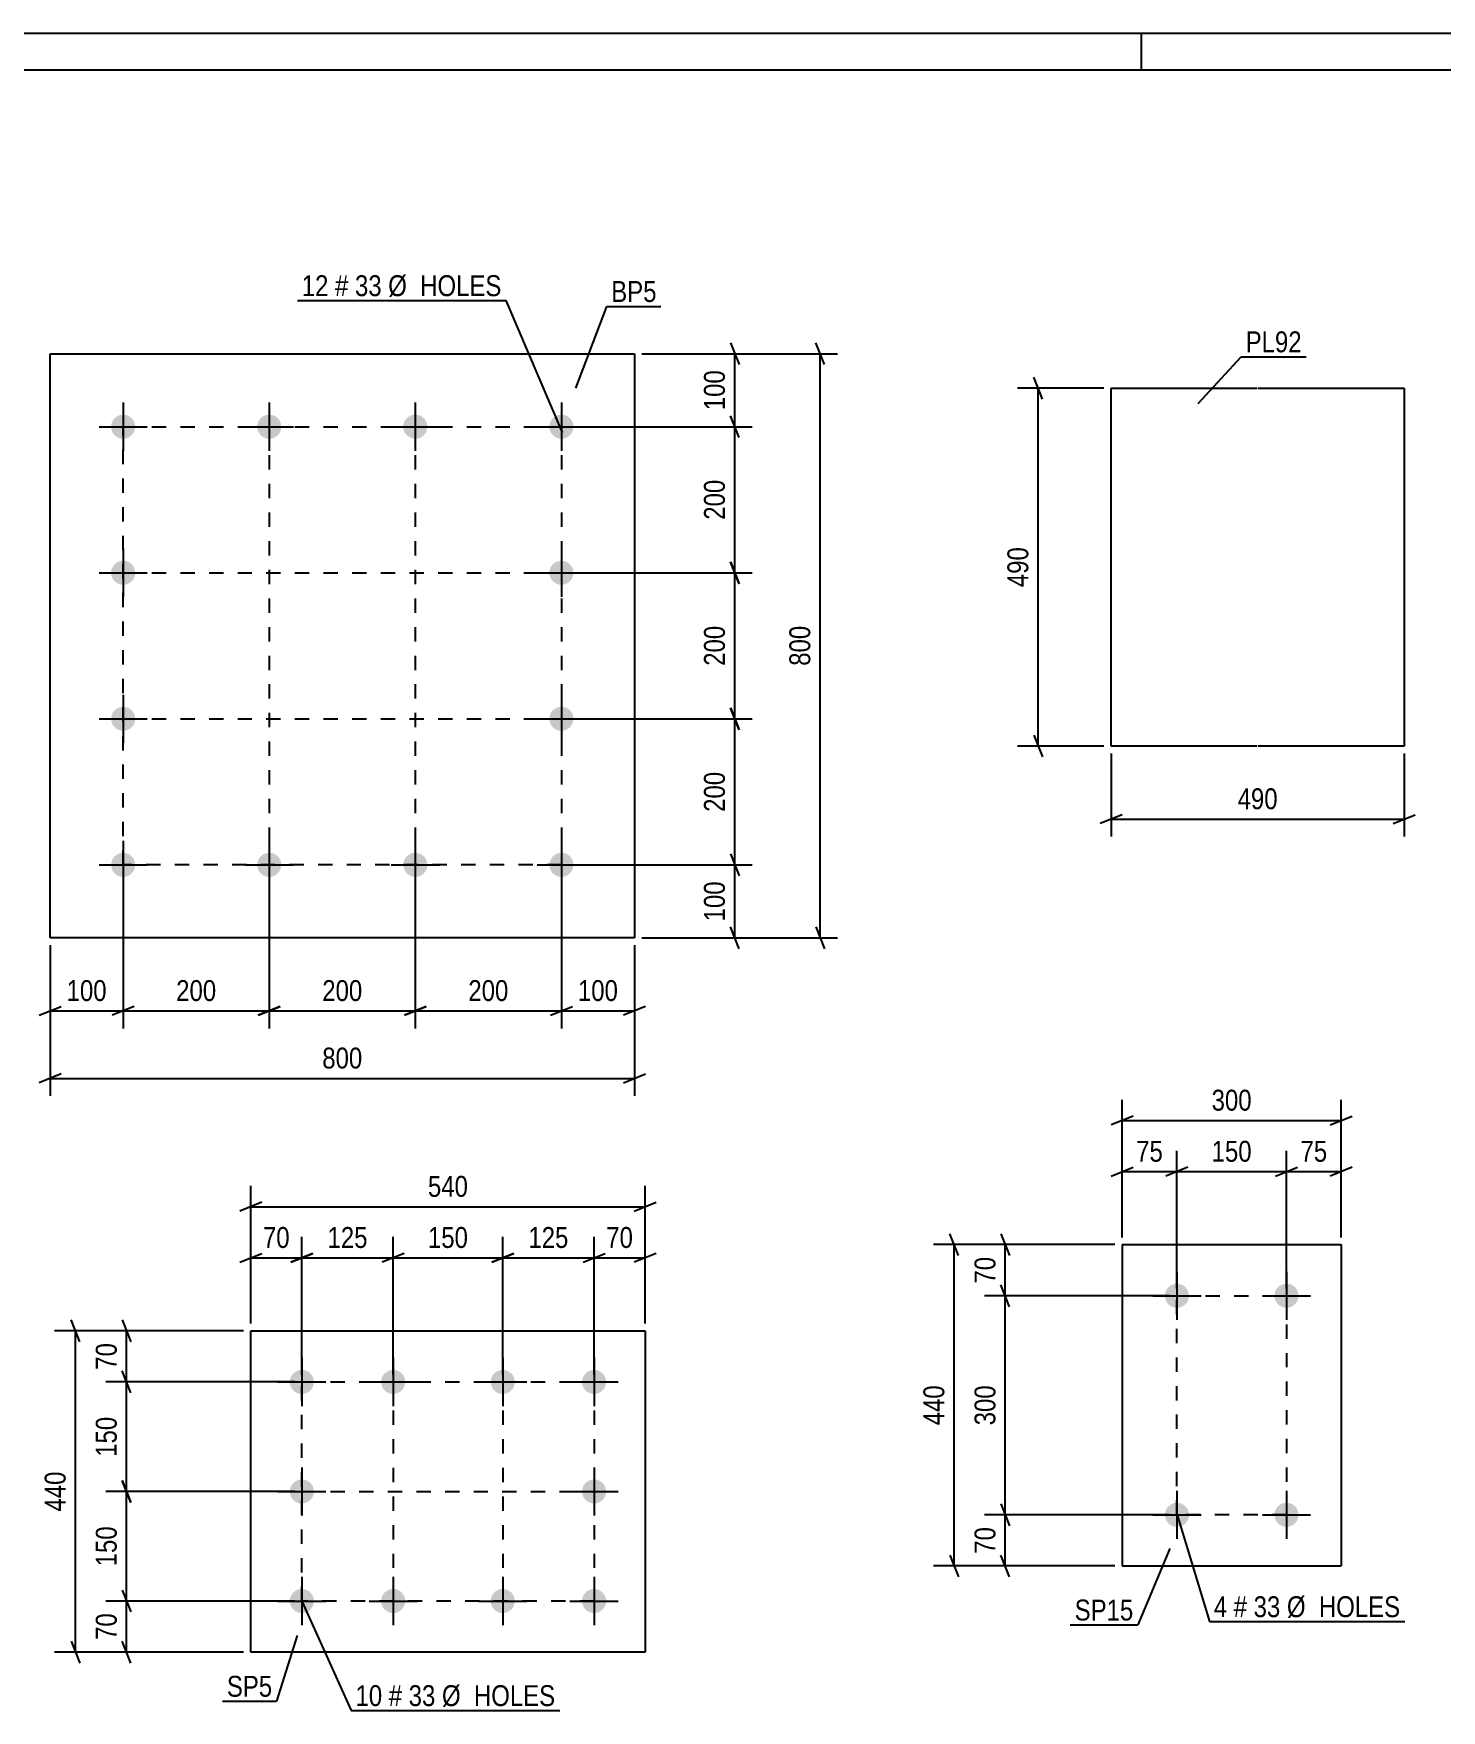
# Model space of a CAD drawing. Header units: millimetres. Extents: x 0 to 841, y 0 to 594.
# Drawn here: x 479.3 to 672, y 364.4 to 594 of the extents above; entities that cross this region are included whole.
import ezdxf

# ---------------------------------------------------------------- set-up
doc = ezdxf.new("R2010")
doc.units = ezdxf.units.MM
doc.linetypes.add('DXK_LINE_DOT2', pattern=[3.9198, 1.9599, -1.9599])
doc.styles.add('Arial Narrow', font='ARIALN.TTF', dxfattribs={"height": 0.2})

# ---------------------------------------------------------------- blocks, each defined once
blk = doc.blocks.new('Unknown-284859361-1134')
at = {"color": 5, "linetype": 'Continuous'}
for p, q in [((841, 594), (0, 594)), ((631, 589), (631, 594)), ((836, 589), (5, 589))]:
    blk.add_line(p, q, dxfattribs=at)
blk = doc.blocks.new('Part-284859361-10998 - 10997')
at = {"color": 2, "linetype": 'Continuous'}
for p, q in [((481.56, 470.16), (481.56, 550.16)), ((481.56, 550.16), (561.56, 550.16)), ((561.56, 550.16), (561.56, 470.16)), ((561.56, 470.16), (481.56, 470.16))]:
    blk.add_line(p, q, dxfattribs=at)
blk = doc.blocks.new('Bolt-284859361-10999 - 10997')
at = {"linetype": 'Continuous'}
for points in [[(491.56, 541.81, -1), (491.56, 538.51, -1)], [(511.56, 541.81, -1), (511.56, 538.51, -1)], [(531.56, 541.81, -1), (531.56, 538.51, -1)], [(551.56, 541.81, -1), (551.56, 538.51, -1)], [(491.56, 521.81, -1), (491.56, 518.51, -1)], [(551.56, 521.81, -1), (551.56, 518.51, -1)], [(491.56, 501.81, -1), (491.56, 498.51, -1)], [(551.56, 501.81, -1), (551.56, 498.51, -1)], [(491.56, 481.81, -1), (491.56, 478.51, -1)], [(511.56, 481.81, -1), (511.56, 478.51, -1)], [(531.56, 481.81, -1), (531.56, 478.51, -1)], [(551.56, 481.81, -1), (551.56, 478.51, -1)]]:
    blk.add_hatch(color=1, dxfattribs=at).paths.add_polyline_path(points)
at = {"color": 1, "linetype": 'Continuous'}
for p, q in [((491.56, 543.46), (491.56, 536.86)), ((511.56, 543.46), (511.56, 536.86)), ((531.56, 543.46), (531.56, 536.86)), ((551.56, 543.46), (551.56, 536.86)), ((488.26, 540.16), (494.86, 540.16)), ((508.26, 540.16), (514.86, 540.16)), ((528.26, 540.16), (534.86, 540.16)), ((548.26, 540.16), (554.86, 540.16)), ((491.56, 523.46), (491.56, 516.86)), ((551.56, 523.46), (551.56, 516.86)), ((488.26, 520.16), (494.86, 520.16)), ((548.26, 520.16), (554.86, 520.16)), ((491.56, 503.46), (491.56, 496.86)), ((551.56, 503.46), (551.56, 496.86)), ((488.26, 500.16), (494.86, 500.16)), ((548.26, 500.16), (554.86, 500.16)), ((491.56, 483.46), (491.56, 476.86)), ((511.56, 483.46), (511.56, 476.86)), ((531.56, 483.46), (531.56, 476.86)), ((551.56, 483.46), (551.56, 476.86)), ((488.26, 480.16), (494.86, 480.16)), ((508.26, 480.16), (514.86, 480.16)), ((528.26, 480.16), (534.86, 480.16)), ((548.26, 480.16), (554.86, 480.16))]:
    blk.add_line(p, q, dxfattribs=at)
blk = doc.blocks.new('Part-284859361-11039 - 11038')
at = {"color": 2, "linetype": 'Continuous'}
for p, q in [((509.03, 372.35), (509.03, 416.35)), ((509.03, 416.35), (563.03, 416.35)), ((563.03, 416.35), (563.03, 372.35)), ((563.03, 372.35), (509.03, 372.35))]:
    blk.add_line(p, q, dxfattribs=at)
blk = doc.blocks.new('Bolt-284859361-11040 - 11038')
at = {"linetype": 'Continuous'}
for points in [[(516.03, 411, -1), (516.03, 407.7, -1)], [(528.53, 411, -1), (528.53, 407.7, -1)], [(543.53, 411, -1), (543.53, 407.7, -1)], [(556.03, 411, -1), (556.03, 407.7, -1)], [(516.03, 396, -1), (516.03, 392.7, -1)], [(556.03, 396, -1), (556.03, 392.7, -1)], [(516.03, 381, -1), (516.03, 377.7, -1)], [(528.53, 381, -1), (528.53, 377.7, -1)], [(543.53, 381, -1), (543.53, 377.7, -1)], [(556.03, 381, -1), (556.03, 377.7, -1)]]:
    blk.add_hatch(color=1, dxfattribs=at).paths.add_polyline_path(points)
at = {"color": 1, "linetype": 'Continuous'}
for p, q in [((516.03, 412.65), (516.03, 406.05)), ((528.53, 412.65), (528.53, 406.05)), ((543.53, 412.65), (543.53, 406.05)), ((556.03, 412.65), (556.03, 406.05)), ((512.73, 409.35), (519.33, 409.35)), ((525.23, 409.35), (531.83, 409.35)), ((540.23, 409.35), (546.83, 409.35)), ((552.73, 409.35), (559.33, 409.35)), ((516.03, 397.65), (516.03, 391.05)), ((556.03, 397.65), (556.03, 391.05)), ((512.73, 394.35), (519.33, 394.35)), ((552.73, 394.35), (559.33, 394.35)), ((516.03, 382.65), (516.03, 376.05)), ((528.53, 382.65), (528.53, 376.05)), ((543.53, 382.65), (543.53, 376.05)), ((556.03, 382.65), (556.03, 376.05)), ((512.73, 379.35), (519.33, 379.35)), ((525.23, 379.35), (531.83, 379.35)), ((540.23, 379.35), (546.83, 379.35)), ((552.73, 379.35), (559.33, 379.35))]:
    blk.add_line(p, q, dxfattribs=at)
blk = doc.blocks.new('Part-284859361-11069 - 11068')
at = {"color": 2, "linetype": 'Continuous'}
for p, q in [((626.83, 496.43), (626.83, 545.43)), ((626.83, 545.43), (646.83, 545.43)), ((646.93, 545.43), (666.93, 545.43)), ((666.93, 545.43), (666.93, 496.43)), ((646.83, 496.43), (626.83, 496.43)), ((666.93, 496.43), (646.93, 496.43))]:
    blk.add_line(p, q, dxfattribs=at)
blk = doc.blocks.new('Part-284859361-11090 - 11089')
at = {"color": 2, "linetype": 'Continuous'}
for p, q in [((628.33, 428.15), (628.33, 384.15)), ((628.33, 428.15), (658.33, 428.15)), ((658.33, 428.15), (658.33, 384.15)), ((628.33, 384.15), (658.33, 384.15))]:
    blk.add_line(p, q, dxfattribs=at)
blk = doc.blocks.new('Bolt-284859361-11091 - 11089')
at = {"linetype": 'Continuous'}
for points in [[(635.83, 422.8, -1), (635.83, 419.5, -1)], [(650.83, 422.8, -1), (650.83, 419.5, -1)], [(635.83, 392.8, -1), (635.83, 389.5, -1)], [(650.83, 392.8, -1), (650.83, 389.5, -1)]]:
    blk.add_hatch(color=1, dxfattribs=at).paths.add_polyline_path(points)
at = {"color": 1, "linetype": 'Continuous'}
for p, q in [((635.83, 424.45), (635.83, 417.85)), ((650.83, 424.45), (650.83, 417.85)), ((632.53, 421.15), (639.13, 421.15)), ((647.53, 421.15), (654.13, 421.15)), ((635.83, 394.45), (635.83, 387.85)), ((650.83, 394.45), (650.83, 387.85)), ((632.53, 391.15), (639.13, 391.15)), ((647.53, 391.15), (654.13, 391.15))]:
    blk.add_line(p, q, dxfattribs=at)
blk = doc.blocks.new('Rectangle-284859361-12524 - 10997')
at = {"color": 1, "linetype": 'DXK_LINE_DOT2'}
blk.add_lwpolyline([(491.56, 540.16), (551.56, 540.16), (551.56, 480.16), (491.56, 480.16), (491.56, 540.16)], close=True, dxfattribs=at)
blk = doc.blocks.new('Rectangle-284859361-12573 - 11038')
at = {"color": 1, "linetype": 'DXK_LINE_DOT2'}
blk.add_lwpolyline([(516.03, 409.35), (556.03, 409.35), (556.03, 379.35), (516.03, 379.35), (516.03, 409.35)], close=True, dxfattribs=at)
blk = doc.blocks.new('Rectangle-284859361-12719 - 11089')
at = {"color": 1, "linetype": 'DXK_LINE_DOT2'}
blk.add_lwpolyline([(635.83, 421.15), (650.83, 421.15), (650.83, 391.15), (635.83, 391.15), (635.83, 421.15)], close=True, dxfattribs=at)
blk = doc.blocks.new('Line-284859361-12534 - 10997')
at = {"color": 1, "linetype": 'DXK_LINE_DOT2'}
blk.add_line((511.56, 540.16), (511.56, 480.16), dxfattribs=at)
blk = doc.blocks.new('Line-284859361-12583 - 11038')
at = {"color": 1, "linetype": 'DXK_LINE_DOT2'}
blk.add_line((516.03, 394.35), (556.03, 394.35), dxfattribs=at)
blk = doc.blocks.new('Line-284859361-12541 - 10997')
at = {"color": 1, "linetype": 'DXK_LINE_DOT2'}
blk.add_line((531.56, 540.16), (531.56, 480.16), dxfattribs=at)
blk = doc.blocks.new('Line-284859361-12590 - 11038')
at = {"color": 1, "linetype": 'DXK_LINE_DOT2'}
blk.add_line((528.53, 409.35), (528.53, 379.35), dxfattribs=at)
blk = doc.blocks.new('Line-284859361-12548 - 10997')
at = {"color": 1, "linetype": 'DXK_LINE_DOT2'}
blk.add_line((491.56, 520.16), (551.56, 520.16), dxfattribs=at)
blk = doc.blocks.new('Line-284859361-12597 - 11038')
at = {"color": 1, "linetype": 'DXK_LINE_DOT2'}
blk.add_line((543.53, 409.35), (543.53, 379.35), dxfattribs=at)
blk = doc.blocks.new('Line-284859361-12555 - 10997')
at = {"color": 1, "linetype": 'DXK_LINE_DOT2'}
blk.add_line((491.56, 500.16), (551.56, 500.16), dxfattribs=at)
blk = doc.blocks.new('StraightDimension-284859361-11191 - 10997')
at = {"color": 7, "linetype": 'Continuous'}
for p, q in [((587.58, 548.66), (586.38, 551.66)), ((562.56, 550.16), (589.38, 550.16)), ((586.98, 470.16), (586.98, 550.16)), ((586.38, 471.66), (587.58, 468.66)), ((562.56, 470.16), (589.38, 470.16))]:
    blk.add_line(p, q, dxfattribs=at)
at = {"color": 0}
blk.add_wipeout([(586.23, 513.5), (582.03, 513.5), (582.03, 506.82), (586.23, 506.82)], dxfattribs=at)
at = {"color": 3, "style": 'Arial Narrow'}
blk.add_text('800', height=2.863, rotation=90.0002, dxfattribs=at).set_placement((585.63, 507.42))
blk = doc.blocks.new('StraightDimension-284859361-11175 - 10997')
at = {"color": 7, "linetype": 'Continuous'}
for p, q in [((552.56, 480.16), (577.69, 480.16)), ((574.69, 481.66), (575.89, 478.66)), ((575.29, 470.16), (575.29, 480.16)), ((575.89, 468.66), (574.69, 471.66)), ((562.56, 470.16), (577.69, 470.16))]:
    blk.add_line(p, q, dxfattribs=at)
at = {"color": 0}
blk.add_wipeout([(574.54, 478.5), (570.34, 478.5), (570.34, 471.82), (574.54, 471.82)], dxfattribs=at)
at = {"color": 3, "style": 'Arial Narrow'}
blk.add_text('100', height=2.863, rotation=90.0002, dxfattribs=at).set_placement((573.94, 472.42))
blk = doc.blocks.new('StraightDimension-284859361-11171 - 10997')
at = {"color": 7, "linetype": 'Continuous'}
for p, q in [((574.69, 551.66), (575.89, 548.66)), ((562.56, 550.16), (577.69, 550.16)), ((575.29, 540.16), (575.29, 550.16)), ((552.56, 540.16), (577.69, 540.16)), ((575.89, 538.66), (574.69, 541.66))]:
    blk.add_line(p, q, dxfattribs=at)
at = {"color": 0}
blk.add_wipeout([(574.54, 548.5), (570.34, 548.5), (570.34, 541.82), (574.54, 541.82)], dxfattribs=at)
at = {"color": 3, "style": 'Arial Narrow'}
blk.add_text('100', height=2.863, rotation=90.0002, dxfattribs=at).set_placement((573.94, 542.42))
blk = doc.blocks.new('StraightDimension-284859361-16191 - 10997')
at = {"color": 7, "linetype": 'Continuous'}
for p, q in [((491.56, 479.16), (491.56, 457.76)), ((511.56, 479.16), (511.56, 457.76)), ((493.06, 460.76), (490.06, 459.56)), ((491.56, 460.16), (511.56, 460.16)), ((510.06, 459.56), (513.06, 460.76))]:
    blk.add_line(p, q, dxfattribs=at)
at = {"color": 0}
blk.add_wipeout([(504.9, 460.91), (504.9, 465.11), (498.22, 465.11), (498.22, 460.91)], dxfattribs=at)
at = {"color": 3, "style": 'Arial Narrow'}
blk.add_text('200', height=2.863, dxfattribs=at).set_placement((498.82, 461.51))
blk = doc.blocks.new('StraightDimension-284859361-11195 - 10997')
at = {"color": 7, "linetype": 'Continuous'}
for p, q in [((551.56, 479.16), (551.56, 457.76)), ((561.56, 469.16), (561.56, 457.76)), ((550.06, 459.56), (553.06, 460.76)), ((551.56, 460.16), (561.56, 460.16)), ((563.06, 460.76), (560.06, 459.56))]:
    blk.add_line(p, q, dxfattribs=at)
at = {"color": 0}
blk.add_wipeout([(559.9, 460.91), (559.9, 465.11), (553.22, 465.11), (553.22, 460.91)], dxfattribs=at)
at = {"color": 3, "style": 'Arial Narrow'}
blk.add_text('100', height=2.863, dxfattribs=at).set_placement((553.82, 461.51))
blk = doc.blocks.new('StraightDimension-284859361-16187 - 10997')
at = {"color": 7, "linetype": 'Continuous'}
for p, q in [((575.89, 518.66), (574.69, 521.66)), ((552.56, 520.16), (577.69, 520.16)), ((575.29, 500.16), (575.29, 520.16)), ((574.69, 501.66), (575.89, 498.66)), ((552.56, 500.16), (577.69, 500.16))]:
    blk.add_line(p, q, dxfattribs=at)
at = {"color": 0}
blk.add_wipeout([(574.54, 513.5), (570.34, 513.5), (570.34, 506.82), (574.54, 506.82)], dxfattribs=at)
at = {"color": 3, "style": 'Arial Narrow'}
blk.add_text('200', height=2.863, rotation=90.0002, dxfattribs=at).set_placement((573.94, 507.42))
blk = doc.blocks.new('StraightDimension-284859361-11199 - 10997')
at = {"color": 7, "linetype": 'Continuous'}
for p, q in [((491.56, 479.16), (491.56, 457.76)), ((481.56, 469.16), (481.56, 457.76)), ((480.06, 459.56), (483.06, 460.76)), ((481.56, 460.16), (491.56, 460.16)), ((493.06, 460.76), (490.06, 459.56))]:
    blk.add_line(p, q, dxfattribs=at)
at = {"color": 0}
blk.add_wipeout([(489.9, 460.91), (489.9, 465.11), (483.22, 465.11), (483.22, 460.91)], dxfattribs=at)
at = {"color": 3, "style": 'Arial Narrow'}
blk.add_text('100', height=2.863, dxfattribs=at).set_placement((483.82, 461.51))
blk = doc.blocks.new('StraightDimension-284859361-11215 - 10997')
at = {"color": 7, "linetype": 'Continuous'}
for p, q in [((481.56, 469.16), (481.56, 448.52)), ((561.56, 469.16), (561.56, 448.52)), ((483.06, 451.52), (480.06, 450.32)), ((481.56, 450.92), (561.56, 450.92)), ((560.06, 450.32), (563.06, 451.52))]:
    blk.add_line(p, q, dxfattribs=at)
at = {"color": 0}
blk.add_wipeout([(524.9, 451.67), (524.9, 455.87), (518.22, 455.87), (518.22, 451.67)], dxfattribs=at)
at = {"color": 3, "style": 'Arial Narrow'}
blk.add_text('800', height=2.863, dxfattribs=at).set_placement((518.82, 452.27))
blk = doc.blocks.new('StraightDimension-284859361-16185 - 10997')
at = {"color": 7, "linetype": 'Continuous'}
for p, q in [((575.89, 498.66), (574.69, 501.66)), ((552.56, 500.16), (577.69, 500.16)), ((575.29, 480.16), (575.29, 500.16)), ((552.56, 480.16), (577.69, 480.16)), ((574.69, 481.66), (575.89, 478.66))]:
    blk.add_line(p, q, dxfattribs=at)
at = {"color": 0}
blk.add_wipeout([(574.54, 493.5), (570.34, 493.5), (570.34, 486.82), (574.54, 486.82)], dxfattribs=at)
at = {"color": 3, "style": 'Arial Narrow'}
blk.add_text('200', height=2.863, rotation=90.0002, dxfattribs=at).set_placement((573.94, 487.42))
blk = doc.blocks.new('StraightDimension-284859361-16189 - 10997')
at = {"color": 7, "linetype": 'Continuous'}
for p, q in [((552.56, 540.16), (577.69, 540.16)), ((575.89, 538.66), (574.69, 541.66)), ((575.29, 520.16), (575.29, 540.16)), ((574.69, 521.66), (575.89, 518.66)), ((552.56, 520.16), (577.69, 520.16))]:
    blk.add_line(p, q, dxfattribs=at)
at = {"color": 0}
blk.add_wipeout([(574.54, 533.5), (570.34, 533.5), (570.34, 526.82), (574.54, 526.82)], dxfattribs=at)
at = {"color": 3, "style": 'Arial Narrow'}
blk.add_text('200', height=2.863, rotation=90.0002, dxfattribs=at).set_placement((573.94, 527.42))
blk = doc.blocks.new('StraightDimension-284859361-16193 - 10997')
at = {"color": 7, "linetype": 'Continuous'}
for p, q in [((511.56, 479.16), (511.56, 457.76)), ((531.56, 479.16), (531.56, 457.76)), ((513.06, 460.76), (510.06, 459.56)), ((511.56, 460.16), (531.56, 460.16)), ((530.06, 459.56), (533.06, 460.76))]:
    blk.add_line(p, q, dxfattribs=at)
at = {"color": 0}
blk.add_wipeout([(524.9, 460.91), (524.9, 465.11), (518.22, 465.11), (518.22, 460.91)], dxfattribs=at)
at = {"color": 3, "style": 'Arial Narrow'}
blk.add_text('200', height=2.863, dxfattribs=at).set_placement((518.82, 461.51))
blk = doc.blocks.new('StraightDimension-284859361-16195 - 10997')
at = {"color": 7, "linetype": 'Continuous'}
for p, q in [((531.56, 479.16), (531.56, 457.76)), ((551.56, 479.16), (551.56, 457.76)), ((533.06, 460.76), (530.06, 459.56)), ((531.56, 460.16), (551.56, 460.16)), ((550.06, 459.56), (553.06, 460.76))]:
    blk.add_line(p, q, dxfattribs=at)
at = {"color": 0}
blk.add_wipeout([(544.9, 460.91), (544.9, 465.11), (538.22, 465.11), (538.22, 460.91)], dxfattribs=at)
at = {"color": 3, "style": 'Arial Narrow'}
blk.add_text('200', height=2.863, dxfattribs=at).set_placement((538.82, 461.51))
blk = doc.blocks.new('StraightDimension-284859361-11318 - 11038')
at = {"color": 7, "linetype": 'Continuous'}
for p, q in [((515.03, 379.35), (489.18, 379.35)), ((491.43, 380.85), (492.63, 377.85)), ((492.03, 372.35), (492.03, 379.35)), ((508.03, 372.35), (489.18, 372.35)), ((492.63, 370.85), (491.43, 373.85))]:
    blk.add_line(p, q, dxfattribs=at)
at = {"color": 0}
blk.add_wipeout([(491.28, 378.27), (487.08, 378.27), (487.08, 373.42), (491.28, 373.42)], dxfattribs=at)
at = {"color": 3, "style": 'Arial Narrow'}
blk.add_text('70', height=2.863, rotation=90.0002, dxfattribs=at).set_placement((490.68, 374.02))
blk = doc.blocks.new('StraightDimension-284859361-16231 - 11038')
at = {"color": 7, "linetype": 'Continuous'}
for p, q in [((516.03, 410.35), (516.03, 429.2)), ((528.53, 410.35), (528.53, 429.2)), ((514.53, 425.75), (517.53, 426.95)), ((516.03, 426.35), (528.53, 426.35)), ((530.03, 426.95), (527.03, 425.75))]:
    blk.add_line(p, q, dxfattribs=at)
at = {"color": 0}
blk.add_wipeout([(525.62, 427.1), (525.62, 431.3), (518.94, 431.3), (518.94, 427.1)], dxfattribs=at)
at = {"color": 3, "style": 'Arial Narrow'}
blk.add_text('125', height=2.863, dxfattribs=at).set_placement((519.54, 427.7))
blk = doc.blocks.new('StraightDimension-284859361-11315 - 11038')
at = {"color": 7, "linetype": 'Continuous'}
for p, q in [((508.03, 416.35), (489.18, 416.35)), ((491.43, 417.85), (492.63, 414.85)), ((492.03, 409.35), (492.03, 416.35)), ((515.03, 409.35), (489.18, 409.35)), ((492.63, 407.85), (491.43, 410.85))]:
    blk.add_line(p, q, dxfattribs=at)
at = {"color": 0}
blk.add_wipeout([(491.28, 415.27), (487.08, 415.27), (487.08, 410.42), (491.28, 410.42)], dxfattribs=at)
at = {"color": 3, "style": 'Arial Narrow'}
blk.add_text('70', height=2.863, rotation=90.0002, dxfattribs=at).set_placement((490.68, 411.02))
blk = doc.blocks.new('StraightDimension-284859361-11331 - 11038')
at = {"color": 7, "linetype": 'Continuous'}
for p, q in [((508.03, 416.35), (482.18, 416.35)), ((485.63, 414.85), (484.43, 417.85)), ((485.03, 372.35), (485.03, 416.35)), ((508.03, 372.35), (482.18, 372.35)), ((484.43, 373.85), (485.63, 370.85))]:
    blk.add_line(p, q, dxfattribs=at)
at = {"color": 0}
blk.add_wipeout([(484.28, 397.69), (480.08, 397.69), (480.08, 391), (484.28, 391)], dxfattribs=at)
at = {"color": 3, "style": 'Arial Narrow'}
blk.add_text('440', height=2.863, rotation=90.0002, dxfattribs=at).set_placement((483.68, 391.6))
blk = doc.blocks.new('StraightDimension-284859361-11335 - 11038')
at = {"color": 7, "linetype": 'Continuous'}
for p, q in [((556.03, 410.35), (556.03, 429.2)), ((563.03, 417.35), (563.03, 429.2)), ((554.53, 425.75), (557.53, 426.95)), ((556.03, 426.35), (563.03, 426.35)), ((564.53, 426.95), (561.53, 425.75))]:
    blk.add_line(p, q, dxfattribs=at)
at = {"color": 0}
blk.add_wipeout([(561.96, 427.1), (561.96, 431.3), (557.1, 431.3), (557.1, 427.1)], dxfattribs=at)
at = {"color": 3, "style": 'Arial Narrow'}
blk.add_text('70', height=2.863, dxfattribs=at).set_placement((557.7, 427.7))
blk = doc.blocks.new('StraightDimension-284859361-11339 - 11038')
at = {"color": 7, "linetype": 'Continuous'}
for p, q in [((509.03, 417.35), (509.03, 429.2)), ((516.03, 410.35), (516.03, 429.2)), ((507.53, 425.75), (510.53, 426.95)), ((509.03, 426.35), (516.03, 426.35)), ((517.53, 426.95), (514.53, 425.75))]:
    blk.add_line(p, q, dxfattribs=at)
at = {"color": 0}
blk.add_wipeout([(514.96, 427.1), (514.96, 431.3), (510.1, 431.3), (510.1, 427.1)], dxfattribs=at)
at = {"color": 3, "style": 'Arial Narrow'}
blk.add_text('70', height=2.863, dxfattribs=at).set_placement((510.7, 427.7))
blk = doc.blocks.new('StraightDimension-284859361-11355 - 11038')
at = {"color": 7, "linetype": 'Continuous'}
for p, q in [((509.03, 417.35), (509.03, 436.2)), ((563.03, 417.35), (563.03, 436.2)), ((510.53, 433.95), (507.53, 432.75)), ((509.03, 433.35), (563.03, 433.35)), ((561.53, 432.75), (564.53, 433.95))]:
    blk.add_line(p, q, dxfattribs=at)
at = {"color": 0}
blk.add_wipeout([(539.37, 434.1), (539.37, 438.3), (532.69, 438.3), (532.69, 434.1)], dxfattribs=at)
at = {"color": 3, "style": 'Arial Narrow'}
blk.add_text('540', height=2.863, dxfattribs=at).set_placement((533.29, 434.7))
blk = doc.blocks.new('StraightDimension-284859361-16209 - 11038')
at = {"color": 7, "linetype": 'Continuous'}
for p, q in [((492.63, 392.85), (491.43, 395.85)), ((515.03, 394.35), (489.18, 394.35)), ((492.03, 379.35), (492.03, 394.35)), ((515.03, 379.35), (489.18, 379.35)), ((491.43, 380.85), (492.63, 377.85))]:
    blk.add_line(p, q, dxfattribs=at)
at = {"color": 0}
blk.add_wipeout([(491.28, 390.19), (487.08, 390.19), (487.08, 383.5), (491.28, 383.5)], dxfattribs=at)
at = {"color": 3, "style": 'Arial Narrow'}
blk.add_text('150', height=2.863, rotation=90.0002, dxfattribs=at).set_placement((490.68, 384.1))
blk = doc.blocks.new('StraightDimension-284859361-16211 - 11038')
at = {"color": 7, "linetype": 'Continuous'}
for p, q in [((515.03, 409.35), (489.18, 409.35)), ((492.63, 407.85), (491.43, 410.85)), ((492.03, 394.35), (492.03, 409.35)), ((491.43, 395.85), (492.63, 392.85)), ((515.03, 394.35), (489.18, 394.35))]:
    blk.add_line(p, q, dxfattribs=at)
at = {"color": 0}
blk.add_wipeout([(491.28, 405.19), (487.08, 405.19), (487.08, 398.5), (491.28, 398.5)], dxfattribs=at)
at = {"color": 3, "style": 'Arial Narrow'}
blk.add_text('150', height=2.863, rotation=90.0002, dxfattribs=at).set_placement((490.68, 399.1))
blk = doc.blocks.new('StraightDimension-284859361-16233 - 11038')
at = {"color": 7, "linetype": 'Continuous'}
for p, q in [((528.53, 410.35), (528.53, 429.2)), ((543.53, 410.35), (543.53, 429.2)), ((530.03, 426.95), (527.03, 425.75)), ((528.53, 426.35), (543.53, 426.35)), ((542.03, 425.75), (545.03, 426.95))]:
    blk.add_line(p, q, dxfattribs=at)
at = {"color": 0}
blk.add_wipeout([(539.37, 427.1), (539.37, 431.3), (532.69, 431.3), (532.69, 427.1)], dxfattribs=at)
at = {"color": 3, "style": 'Arial Narrow'}
blk.add_text('150', height=2.863, dxfattribs=at).set_placement((533.29, 427.7))
blk = doc.blocks.new('StraightDimension-284859361-16235 - 11038')
at = {"color": 7, "linetype": 'Continuous'}
for p, q in [((543.53, 410.35), (543.53, 429.2)), ((556.03, 410.35), (556.03, 429.2)), ((545.03, 426.95), (542.03, 425.75)), ((543.53, 426.35), (556.03, 426.35)), ((554.53, 425.75), (557.53, 426.95))]:
    blk.add_line(p, q, dxfattribs=at)
at = {"color": 0}
blk.add_wipeout([(553.12, 427.1), (553.12, 431.3), (546.44, 431.3), (546.44, 427.1)], dxfattribs=at)
at = {"color": 3, "style": 'Arial Narrow'}
blk.add_text('125', height=2.863, dxfattribs=at).set_placement((547.04, 427.7))
blk = doc.blocks.new('StraightDimension-284859361-11375 - 11068')
at = {"color": 7, "linetype": 'Continuous'}
for p, q in [((617.43, 543.93), (616.23, 546.93)), ((625.83, 545.43), (613.98, 545.43)), ((616.83, 496.43), (616.83, 545.43)), ((625.83, 496.43), (613.98, 496.43)), ((616.23, 497.93), (617.43, 494.93))]:
    blk.add_line(p, q, dxfattribs=at)
at = {"color": 0}
blk.add_wipeout([(616.08, 524.27), (611.88, 524.27), (611.88, 517.59), (616.08, 517.59)], dxfattribs=at)
at = {"color": 3, "style": 'Arial Narrow'}
blk.add_text('490', height=2.863, rotation=90.0002, dxfattribs=at).set_placement((615.48, 518.19))
blk = doc.blocks.new('StraightDimension-284859361-11379 - 11068')
at = {"color": 7, "linetype": 'Continuous'}
for p, q in [((626.83, 495.43), (626.83, 484.03)), ((666.93, 495.43), (666.93, 484.03)), ((628.33, 487.03), (625.33, 485.83)), ((665.43, 485.83), (668.43, 487.03)), ((626.83, 486.43), (666.93, 486.43))]:
    blk.add_line(p, q, dxfattribs=at)
at = {"color": 0}
blk.add_wipeout([(650.22, 487.18), (650.22, 491.38), (643.54, 491.38), (643.54, 487.18)], dxfattribs=at)
at = {"color": 3, "style": 'Arial Narrow'}
blk.add_text('490', height=2.863, dxfattribs=at).set_placement((644.14, 487.78))
blk = doc.blocks.new('StraightDimension-284859361-11403 - 11089')
at = {"color": 7, "linetype": 'Continuous'}
for p, q in [((611.73, 429.65), (612.93, 426.65)), ((627.33, 428.15), (609.48, 428.15)), ((612.33, 421.15), (612.33, 428.15)), ((612.93, 419.65), (611.73, 422.65)), ((634.83, 421.15), (609.48, 421.15))]:
    blk.add_line(p, q, dxfattribs=at)
at = {"color": 0}
blk.add_wipeout([(611.58, 427.08), (607.38, 427.08), (607.38, 422.22), (611.58, 422.22)], dxfattribs=at)
at = {"color": 3, "style": 'Arial Narrow'}
blk.add_text('70', height=2.863, rotation=90.0002, dxfattribs=at).set_placement((610.98, 422.82))
blk = doc.blocks.new('StraightDimension-284859361-11404 - 11089')
at = {"color": 7, "linetype": 'Continuous'}
for p, q in [((612.93, 419.65), (611.73, 422.65)), ((634.83, 421.15), (609.48, 421.15)), ((612.33, 391.15), (612.33, 421.15)), ((634.83, 391.15), (609.48, 391.15)), ((611.73, 392.65), (612.93, 389.65))]:
    blk.add_line(p, q, dxfattribs=at)
at = {"color": 0}
blk.add_wipeout([(611.58, 409.49), (607.38, 409.49), (607.38, 402.81), (611.58, 402.81)], dxfattribs=at)
at = {"color": 3, "style": 'Arial Narrow'}
blk.add_text('300', height=2.863, rotation=90.0002, dxfattribs=at).set_placement((610.98, 403.41))
blk = doc.blocks.new('StraightDimension-284859361-11405 - 11089')
at = {"color": 7, "linetype": 'Continuous'}
for p, q in [((634.83, 391.15), (609.48, 391.15)), ((611.73, 392.65), (612.93, 389.65)), ((612.33, 384.15), (612.33, 391.15)), ((627.33, 384.15), (609.48, 384.15)), ((612.93, 382.65), (611.73, 385.65))]:
    blk.add_line(p, q, dxfattribs=at)
at = {"color": 0}
blk.add_wipeout([(611.58, 390.08), (607.38, 390.08), (607.38, 385.22), (611.58, 385.22)], dxfattribs=at)
at = {"color": 3, "style": 'Arial Narrow'}
blk.add_text('70', height=2.863, rotation=90.0002, dxfattribs=at).set_placement((610.98, 385.82))
blk = doc.blocks.new('StraightDimension-284859361-11415 - 11089')
at = {"color": 7, "linetype": 'Continuous'}
for p, q in [((605.93, 426.65), (604.73, 429.65)), ((627.33, 428.15), (602.48, 428.15)), ((605.33, 384.15), (605.33, 428.15)), ((627.33, 384.15), (602.48, 384.15)), ((604.73, 385.65), (605.93, 382.65))]:
    blk.add_line(p, q, dxfattribs=at)
at = {"color": 0}
blk.add_wipeout([(604.58, 409.49), (600.38, 409.49), (600.38, 402.81), (604.58, 402.81)], dxfattribs=at)
at = {"color": 3, "style": 'Arial Narrow'}
blk.add_text('440', height=2.863, rotation=90.0002, dxfattribs=at).set_placement((603.98, 403.41))
blk = doc.blocks.new('StraightDimension-284859361-11419 - 11089')
at = {"color": 7, "linetype": 'Continuous'}
for p, q in [((650.83, 422.15), (650.83, 441)), ((658.33, 429.15), (658.33, 441)), ((649.33, 437.55), (652.33, 438.75)), ((659.83, 438.75), (656.83, 437.55)), ((650.83, 438.15), (658.33, 438.15))]:
    blk.add_line(p, q, dxfattribs=at)
at = {"color": 0}
blk.add_wipeout([(657, 438.9), (657, 443.1), (652.15, 443.1), (652.15, 438.9)], dxfattribs=at)
at = {"color": 3, "style": 'Arial Narrow'}
blk.add_text('75', height=2.863, dxfattribs=at).set_placement((652.75, 439.5))
blk = doc.blocks.new('StraightDimension-284859361-11420 - 11089')
at = {"color": 7, "linetype": 'Continuous'}
for p, q in [((635.83, 422.15), (635.83, 441)), ((650.83, 422.15), (650.83, 441)), ((637.33, 438.75), (634.33, 437.55)), ((649.33, 437.55), (652.33, 438.75)), ((635.83, 438.15), (650.83, 438.15))]:
    blk.add_line(p, q, dxfattribs=at)
at = {"color": 0}
blk.add_wipeout([(646.67, 438.9), (646.67, 443.1), (639.98, 443.1), (639.98, 438.9)], dxfattribs=at)
at = {"color": 3, "style": 'Arial Narrow'}
blk.add_text('150', height=2.863, dxfattribs=at).set_placement((640.58, 439.5))
blk = doc.blocks.new('StraightDimension-284859361-11421 - 11089')
at = {"color": 7, "linetype": 'Continuous'}
for p, q in [((628.33, 429.15), (628.33, 441)), ((635.83, 422.15), (635.83, 441)), ((626.83, 437.55), (629.83, 438.75)), ((637.33, 438.75), (634.33, 437.55)), ((628.33, 438.15), (635.83, 438.15))]:
    blk.add_line(p, q, dxfattribs=at)
at = {"color": 0}
blk.add_wipeout([(634.5, 438.9), (634.5, 443.1), (629.65, 443.1), (629.65, 438.9)], dxfattribs=at)
at = {"color": 3, "style": 'Arial Narrow'}
blk.add_text('75', height=2.863, dxfattribs=at).set_placement((630.25, 439.5))
blk = doc.blocks.new('StraightDimension-284859361-11431 - 11089')
at = {"color": 7, "linetype": 'Continuous'}
for p, q in [((628.33, 429.15), (628.33, 448)), ((658.33, 429.15), (658.33, 448)), ((629.83, 445.75), (626.83, 444.55)), ((656.83, 444.55), (659.83, 445.75)), ((628.33, 445.15), (658.33, 445.15))]:
    blk.add_line(p, q, dxfattribs=at)
at = {"color": 0}
blk.add_wipeout([(646.67, 445.9), (646.67, 450.1), (639.98, 450.1), (639.98, 445.9)], dxfattribs=at)
at = {"color": 3, "style": 'Arial Narrow'}
blk.add_text('300', height=2.863, dxfattribs=at).set_placement((640.58, 446.5))
blk = doc.blocks.new('Mark-284859361-11541 - 10997')
at = {"color": 0}
blk.add_wipeout([(519.67, 558.04), (519.67, 561.04), (516.01, 561.04), (516.01, 558.04)], dxfattribs=at)
blk.add_wipeout([(519.67, 558.04), (519.67, 561.04), (516.01, 561.04), (516.01, 558.04)], dxfattribs=at)
blk.add_wipeout([(522.4, 558.04), (522.4, 561.04), (520.57, 561.04), (520.57, 558.04)], dxfattribs=at)
blk.add_wipeout([(522.4, 558.04), (522.4, 561.04), (520.57, 561.04), (520.57, 558.04)], dxfattribs=at)
at = {"color": 3, "style": 'Arial Narrow'}
blk.add_text('12', height=2.863, dxfattribs=at).set_placement((516.01, 558.04))
at = {"color": 0}
blk.add_wipeout([(526.95, 558.04), (526.95, 561.04), (523.3, 561.04), (523.3, 558.04)], dxfattribs=at)
blk.add_wipeout([(526.95, 558.04), (526.95, 561.04), (523.3, 561.04), (523.3, 558.04)], dxfattribs=at)
at = {"color": 3, "style": 'Arial Narrow'}
blk.add_text('#', height=2.86, dxfattribs=at).set_placement((520.57, 558.04))
at = {"color": 0}
blk.add_wipeout([(543.38, 558.04), (543.38, 561.04), (527.85, 561.04), (527.85, 558.04)], dxfattribs=at)
blk.add_wipeout([(543.38, 558.04), (543.38, 561.04), (527.85, 561.04), (527.85, 558.04)], dxfattribs=at)
at = {"color": 7, "linetype": 'Continuous'}
for p in [(515.41, 557.44), (551.72, 539.36)]:
    blk.add_line(p, (543.98, 557.44), dxfattribs=at)
at = {"color": 3, "style": 'Arial Narrow'}
for s, p in [('33', (523.3, 558.04)), ('Ø  HOLES', (527.85, 558.04))]:
    blk.add_text(s, height=2.863, dxfattribs=at).set_placement(p)
blk = doc.blocks.new('Mark-284859361-11538 - 10997')
at = {"color": 0}
blk.add_wipeout([(564.59, 557.24), (564.59, 560.24), (558.38, 560.24), (558.38, 557.24)], dxfattribs=at)
blk.add_wipeout([(564.59, 557.24), (564.59, 560.24), (558.38, 560.24), (558.38, 557.24)], dxfattribs=at)
at = {"color": 30, "linetype": 'Continuous'}
for p, q in [((553.52, 545.43), (557.78, 556.64)), ((557.78, 556.64), (565.19, 556.64))]:
    blk.add_line(p, q, dxfattribs=at)
at = {"color": 3, "style": 'Arial Narrow'}
blk.add_text('BP5', height=2.863, dxfattribs=at).set_placement((558.38, 557.24))
blk = doc.blocks.new('Mark-284859361-11547 - 11038')
at = {"color": 0}
blk.add_wipeout([(527.02, 364.96), (527.02, 367.96), (523.37, 367.96), (523.37, 364.96)], dxfattribs=at)
blk.add_wipeout([(527.02, 364.96), (527.02, 367.96), (523.37, 367.96), (523.37, 364.96)], dxfattribs=at)
at = {"color": 7, "linetype": 'Continuous'}
blk.add_line((516.03, 379.35), (522.77, 364.36), dxfattribs=at)
at = {"color": 0}
blk.add_wipeout([(529.75, 364.96), (529.75, 367.96), (527.92, 367.96), (527.92, 364.96)], dxfattribs=at)
blk.add_wipeout([(529.75, 364.96), (529.75, 367.96), (527.92, 367.96), (527.92, 364.96)], dxfattribs=at)
at = {"color": 3, "style": 'Arial Narrow'}
blk.add_text('10', height=2.863, dxfattribs=at).set_placement((523.37, 364.96))
at = {"color": 0}
blk.add_wipeout([(534.31, 364.96), (534.31, 367.96), (530.65, 367.96), (530.65, 364.96)], dxfattribs=at)
blk.add_wipeout([(534.31, 364.96), (534.31, 367.96), (530.65, 367.96), (530.65, 364.96)], dxfattribs=at)
at = {"color": 3, "style": 'Arial Narrow'}
blk.add_text('#', height=2.86, dxfattribs=at).set_placement((527.92, 364.96))
at = {"color": 0}
blk.add_wipeout([(550.73, 364.96), (550.73, 367.96), (535.21, 367.96), (535.21, 364.96)], dxfattribs=at)
blk.add_wipeout([(550.73, 364.96), (550.73, 367.96), (535.21, 367.96), (535.21, 364.96)], dxfattribs=at)
at = {"color": 7, "linetype": 'Continuous'}
blk.add_line((522.77, 364.36), (551.33, 364.36), dxfattribs=at)
at = {"color": 3, "style": 'Arial Narrow'}
for s, p in [('33', (530.65, 364.96)), ('Ø  HOLES', (535.21, 364.96))]:
    blk.add_text(s, height=2.863, dxfattribs=at).set_placement(p)
blk = doc.blocks.new('Mark-284859361-12563 - 11038')
at = {"color": 0}
blk.add_wipeout([(511.97, 366.24), (511.97, 369.24), (505.76, 369.24), (505.76, 366.24)], dxfattribs=at)
blk.add_wipeout([(511.97, 366.24), (511.97, 369.24), (505.76, 369.24), (505.76, 366.24)], dxfattribs=at)
at = {"color": 30, "linetype": 'Continuous'}
for p in [(515.38, 374.64), (505.16, 365.64)]:
    blk.add_line(p, (512.57, 365.64), dxfattribs=at)
at = {"color": 3, "style": 'Arial Narrow'}
blk.add_text('SP5', height=2.863, dxfattribs=at).set_placement((505.76, 366.24))
blk = doc.blocks.new('Mark-284859361-11551 - 11068')
at = {"color": 0}
blk.add_wipeout([(652.91, 550.35), (652.91, 553.35), (645.24, 553.35), (645.24, 550.35)], dxfattribs=at)
blk.add_wipeout([(652.91, 550.35), (652.91, 553.35), (645.24, 553.35), (645.24, 550.35)], dxfattribs=at)
at = {"color": 30, "linetype": 'Continuous'}
for p, q in [((638.75, 543.36), (644.64, 549.75)), ((644.64, 549.75), (653.51, 549.75))]:
    blk.add_line(p, q, dxfattribs=at)
at = {"color": 3, "style": 'Arial Narrow'}
blk.add_text('PL92', height=2.863, dxfattribs=at).set_placement((645.24, 550.35))
blk = doc.blocks.new('Mark-284859361-11560 - 11089')
at = {"color": 0}
blk.add_wipeout([(629.87, 376.68), (629.87, 379.68), (621.83, 379.68), (621.83, 376.68)], dxfattribs=at)
blk.add_wipeout([(629.87, 376.68), (629.87, 379.68), (621.83, 379.68), (621.83, 376.68)], dxfattribs=at)
at = {"color": 30, "linetype": 'Continuous'}
for p in [(634.86, 386.54), (621.23, 376.08)]:
    blk.add_line(p, (630.47, 376.08), dxfattribs=at)
at = {"color": 3, "style": 'Arial Narrow'}
blk.add_text('SP15', height=2.863, dxfattribs=at).set_placement((621.83, 376.68))
blk = doc.blocks.new('Mark-284859361-11563 - 11089')
at = {"color": 0}
blk.add_wipeout([(642.7, 377.14), (642.7, 380.14), (640.88, 380.14), (640.88, 377.14)], dxfattribs=at)
blk.add_wipeout([(642.7, 377.14), (642.7, 380.14), (640.88, 380.14), (640.88, 377.14)], dxfattribs=at)
at = {"color": 7, "linetype": 'Continuous'}
blk.add_line((635.83, 391.31), (640.28, 376.54), dxfattribs=at)
at = {"color": 0}
blk.add_wipeout([(645.43, 377.14), (645.43, 380.14), (643.6, 380.14), (643.6, 377.14)], dxfattribs=at)
blk.add_wipeout([(645.43, 377.14), (645.43, 380.14), (643.6, 380.14), (643.6, 377.14)], dxfattribs=at)
at = {"color": 3, "style": 'Arial Narrow'}
blk.add_text('4', height=2.86, dxfattribs=at).set_placement((640.88, 377.14))
at = {"color": 0}
blk.add_wipeout([(649.99, 377.14), (649.99, 380.14), (646.33, 380.14), (646.33, 377.14)], dxfattribs=at)
blk.add_wipeout([(649.99, 377.14), (649.99, 380.14), (646.33, 380.14), (646.33, 377.14)], dxfattribs=at)
at = {"color": 3, "style": 'Arial Narrow'}
blk.add_text('#', height=2.86, dxfattribs=at).set_placement((643.6, 377.14))
at = {"color": 0}
blk.add_wipeout([(666.42, 377.14), (666.42, 380.14), (650.89, 380.14), (650.89, 377.14)], dxfattribs=at)
blk.add_wipeout([(666.42, 377.14), (666.42, 380.14), (650.89, 380.14), (650.89, 377.14)], dxfattribs=at)
at = {"color": 7, "linetype": 'Continuous'}
blk.add_line((640.28, 376.54), (667.02, 376.54), dxfattribs=at)
at = {"color": 3, "style": 'Arial Narrow'}
for s, p in [('33', (646.33, 377.14)), ('Ø  HOLES', (650.89, 377.14))]:
    blk.add_text(s, height=2.863, dxfattribs=at).set_placement(p)

msp = doc.modelspace()

# ---------------------------------------------------------------- block references
for name in ['Unknown-284859361-1134', 'Part-284859361-10998 - 10997', 'Part-284859361-11069 - 11068', 'Bolt-284859361-10999 - 10997', 'Rectangle-284859361-12524 - 10997', 'Line-284859361-12534 - 10997', 'Line-284859361-12541 - 10997', 'Line-284859361-12548 - 10997', 'Line-284859361-12555 - 10997', 'Part-284859361-11090 - 11089', 'Bolt-284859361-11091 - 11089', 'Rectangle-284859361-12719 - 11089', 'Part-284859361-11039 - 11038', 'Bolt-284859361-11040 - 11038', 'Rectangle-284859361-12573 - 11038', 'Line-284859361-12590 - 11038', 'Line-284859361-12597 - 11038', 'Line-284859361-12583 - 11038']:
    msp.add_blockref(name, (0, 0))

# ---------------------------------------------------------------- next in the draw order: block references
for name in ['StraightDimension-284859361-11191 - 10997', 'Mark-284859361-11551 - 11068', 'StraightDimension-284859361-11375 - 11068', 'StraightDimension-284859361-16191 - 10997', 'StraightDimension-284859361-11419 - 11089', 'StraightDimension-284859361-16231 - 11038', 'StraightDimension-284859361-11335 - 11038', 'StraightDimension-284859361-11403 - 11089', 'StraightDimension-284859361-11318 - 11038']:
    msp.add_blockref(name, (0, 0))

# ---------------------------------------------------------------- next in the draw order: block references
for name in ['StraightDimension-284859361-11171 - 10997', 'StraightDimension-284859361-16187 - 10997', 'StraightDimension-284859361-11379 - 11068', 'StraightDimension-284859361-11175 - 10997', 'StraightDimension-284859361-11199 - 10997', 'StraightDimension-284859361-11404 - 11089', 'StraightDimension-284859361-11315 - 11038']:
    msp.add_blockref(name, (0, 0))

# ---------------------------------------------------------------- next in the draw order: block references
for name in ['Mark-284859361-11538 - 10997', 'StraightDimension-284859361-16189 - 10997', 'StraightDimension-284859361-11195 - 10997', 'StraightDimension-284859361-11420 - 11089', 'StraightDimension-284859361-11331 - 11038', 'StraightDimension-284859361-11405 - 11089']:
    msp.add_blockref(name, (0, 0))

# ---------------------------------------------------------------- next in the draw order: block references
for name in ['Mark-284859361-11541 - 10997', 'StraightDimension-284859361-16185 - 10997', 'StraightDimension-284859361-11215 - 10997', 'StraightDimension-284859361-11339 - 11038', 'StraightDimension-284859361-11415 - 11089', 'StraightDimension-284859361-16209 - 11038']:
    msp.add_blockref(name, (0, 0))

# ---------------------------------------------------------------- next in the draw order: block references
for name in ['StraightDimension-284859361-16193 - 10997', 'StraightDimension-284859361-11421 - 11089', 'StraightDimension-284859361-11355 - 11038', 'StraightDimension-284859361-16211 - 11038', 'Mark-284859361-11560 - 11089', 'Mark-284859361-11547 - 11038']:
    msp.add_blockref(name, (0, 0))

# ---------------------------------------------------------------- next in the draw order: block references
for name in ['StraightDimension-284859361-16195 - 10997', 'StraightDimension-284859361-11431 - 11089', 'StraightDimension-284859361-16233 - 11038', 'Mark-284859361-11563 - 11089', 'Mark-284859361-12563 - 11038']:
    msp.add_blockref(name, (0, 0))

# ---------------------------------------------------------------- next in the draw order: block references
msp.add_blockref('StraightDimension-284859361-16235 - 11038', (0, 0))

doc.saveas('drawing.dxf')
